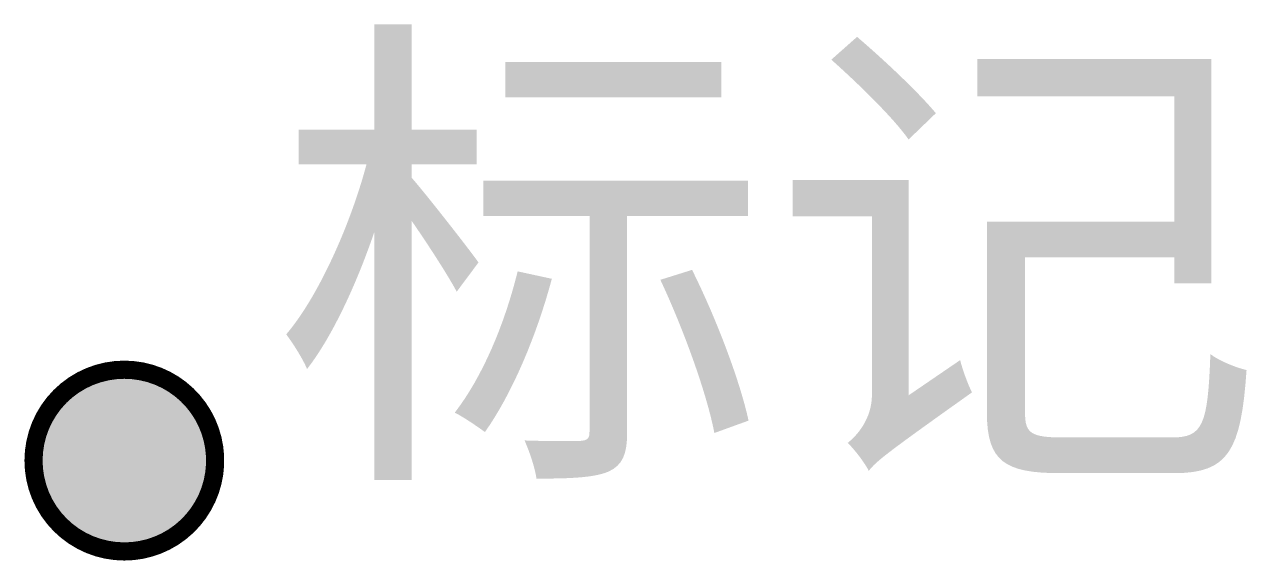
# Model space of a CAD drawing. Extents: x -0.55 to 6.18, y -0.55 to 2.4.
import ezdxf

# ---------------------------------------------------------------- set-up
doc = ezdxf.new("R2010")
doc.units = 0
doc.header["$MEASUREMENT"] = 0
doc.layers.get('0').update_dxf_attribs({"linetype": 'CONTINUOUS'})
doc.styles.get("Standard").update_dxf_attribs({"font": 'SimSun.ttf'})

msp = doc.modelspace()

# ---------------------------------------------------------------- hatches: boundary and pattern name
h = msp.add_hatch(color=255)
edge = h.paths.add_edge_path()
edge.add_arc((0, 0), 0.5, 90, 270)
edge.add_arc((0, 0), 0.5, 270, 450)

# ---------------------------------------------------------------- linework, layer by layer
at = {"color": 1, "const_width": 0.1}
msp.add_lwpolyline([(0, 0.5, 1), (0, -0.5, 1), (0, 0.5, 3.737463)], format="xyb", dxfattribs=at)

# ---------------------------------------------------------------- texts
msp.add_attdef('标记', (0.8259, 0.1081), '标记', height=2)

doc.saveas('drawing.dxf')
